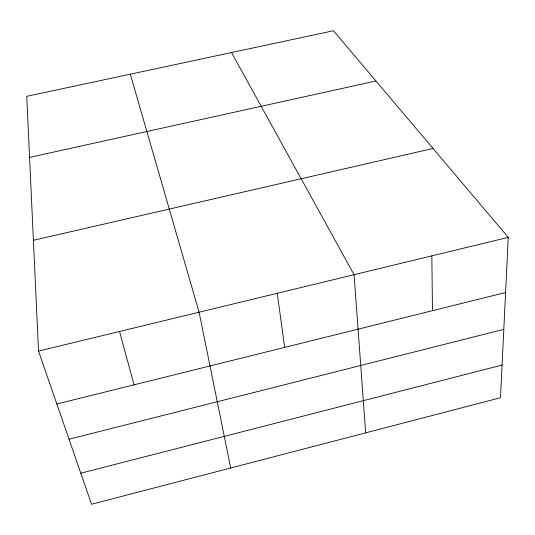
<?xml version="1.0" encoding="UTF-8"?>
<svg xmlns="http://www.w3.org/2000/svg" width="535" height="535" viewBox="0 0 535 535"><rect width="100%" height="100%" fill="white"/><g stroke="black" fill="none" stroke-linecap="round" stroke-linejoin="round"><path stroke-width="0.8" d="M508.25 237.366L500.492 397.739L91.538 504.251L38.52 351.094L26.75 96.333L333.465 30.749L508.25 237.366L38.52 351.094M80.792 473.207L502.077 365.057M69.015 439.195L503.803 329.346M56.837 404.005L505.582 292.525M33.404 240.302L433.042 148.456M29.572 157.39L375.958 80.979M231.528 52.544L354.083 274.689L365.666 432.855M130.299 74.191L199.087 312.219L230.712 468.005M119.519 331.486L134.064 384.826M277.257 293.294L284.653 347.416M431.845 255.864L432.454 310.695"/></g></svg>
